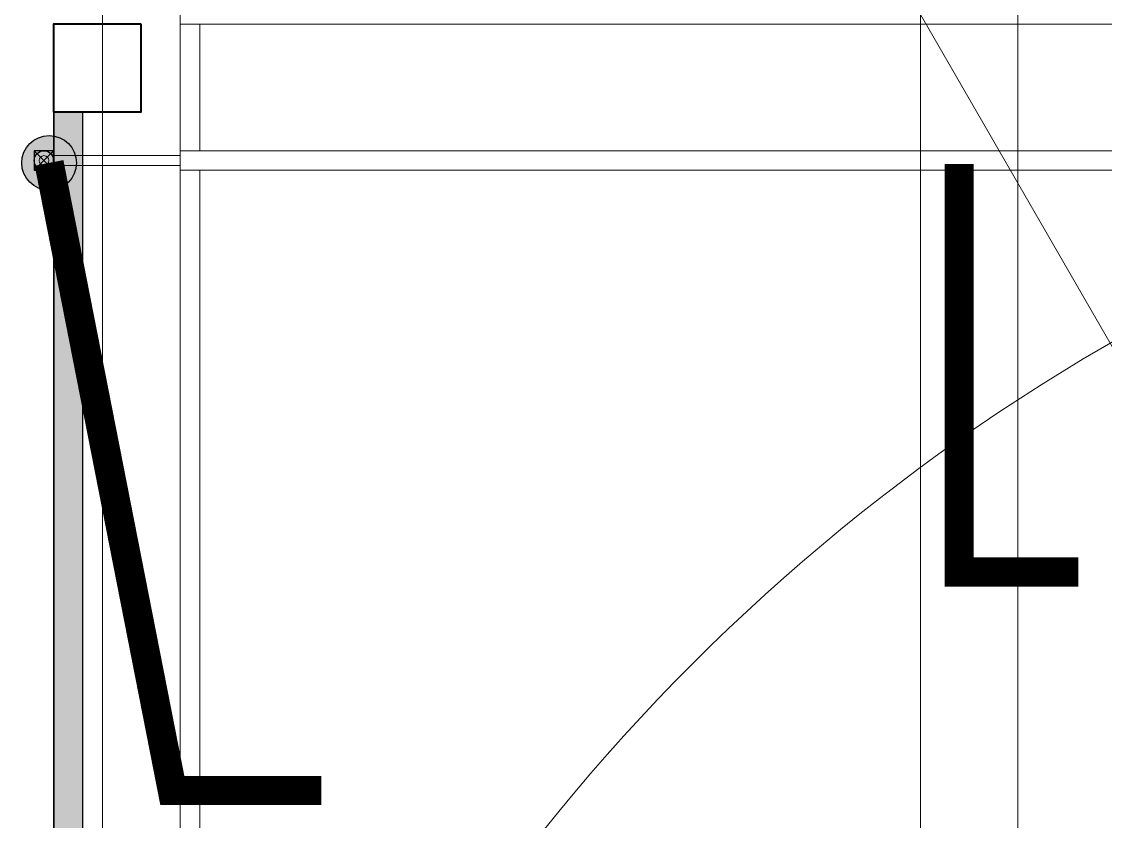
# Model space of a CAD drawing. Header units: millimetres. Extents: x 4739419 to 5837985, y 2291271 to 3446271.
# Drawn here: x 4999883 to 5011011, y 2417108 to 2425316 of the extents above; entities that cross this region are included whole.
import ezdxf

# ---------------------------------------------------------------- set-up
doc = ezdxf.new("R2010")
doc.units = ezdxf.units.MM
doc.layers.get('0').update_dxf_attribs({"color": 255})
for name, color, linetype, lineweight in [('A-XXXX-SYMB', 9, 'Continuous', 25), ('XR-평면도$0$A-CNTL', 9, 'Continuous', 15), ('XR-평면도$0$A-CONC-LIN1', 9, 'Continuous', 40), ('XR-평면도$0$A-ELEV-LIN2', 9, 'Continuous', 25), ('XR-평면도$0$A-ELEV-LIN3', 9, 'Continuous', 18), ('XR-평면도$0$A-XXXX-HID', 9, 'Continuous', 18)]:
    doc.layers.add(name, color=color, linetype=linetype, lineweight=lineweight)
doc.layers.add('XR-평면도$0$!!파라펫', color=9, linetype='Continuous')

# ---------------------------------------------------------------- blocks, each defined once
blk = doc.blocks.new('XR-평면도$0$진입램프기둥 기준')
at = {"layer": 'XR-평면도$0$A-CONC-LIN1'}
blk.add_lwpolyline([(826899, 1251801), (827799, 1251801), (827799, 1252701), (826899, 1252701)], close=True, dxfattribs=at)
blk = doc.blocks.new('XR-평면도$0$RAMP_올라감(기준층) (210411)')
at = {"layer": 'XR-평면도$0$A-CNTL', "ltscale": 300}
for points in [[(11300, 40700), (11300, -40700)], [(20700, 40700), (20700, -40700)], [(0, -15000), (12850, -37257)]]:
    blk.add_lwpolyline(points, dxfattribs=at)
blk.add_lwpolyline([(-20700, 15000), (-20700, -15000, 0.414214), (0, -35700, 0.414214), (20700, -15000), (20700, 15000, 0.414214), (0, 35700, 0.414214)], format="xyb", close=True, dxfattribs=at)
at = {"layer": 'XR-평면도$0$A-CONC-LIN1'}
blk.add_lwpolyline([(20300, -36200), (21200, -36200), (21200, -35300), (20300, -35300)], close=True, dxfattribs=at)
at = {"layer": 'XR-평면도$0$A-ELEV-LIN2'}
blk.add_line((20900, -26250), (20900, -35300), dxfattribs=at)
blk.add_lwpolyline([(21200, -35300), (21200, 14500)], dxfattribs=at)
blk.add_lwpolyline([(21200, -34900), (21400, -34900), (21400, -34700), (21200, -34700)], close=True, dxfattribs=at)
blk.add_circle((21300, -34800), 100, dxfattribs=at)
at = {"layer": 'XR-평면도$0$A-ELEV-LIN3'}
for p, q in [((19700, -34700), (19900, -34700)), ((21200, -34900), (21400, -34700)), ((21200, -34700), (21400, -34900))]:
    blk.add_line(p, q, dxfattribs=at)
blk.add_lwpolyline([(19900, -36700), (19900, 15000, 0.414214), (0, 34900, 0.414214), (-19900, 15000), (-19900, -36700)], format="xyb", dxfattribs=at)
blk.add_lwpolyline([(-19700, -15700), (-12280, -15700, 0.397632), (0, -27300, 0.397632), (12280, -15700), (19700, -15700), (19700, -34700), (-19700, -34700)], format="xyb", close=True, dxfattribs=at)
for points in [[(19900, -34900), (-19900, -34900)], [(19700, -36200), (19700, -34900)], [(9000, -36200), (19900, -36200)]]:
    blk.add_lwpolyline(points, dxfattribs=at)
at = {"layer": 'XR-평면도$0$A-XXXX-HID', "ltscale": 100}
for points in [[(21200, -34750), (19900, -34750)], [(21200, -34850), (19900, -34850)]]:
    blk.add_lwpolyline(points, dxfattribs=at)
blk.add_circle((21300, -34800), 50, dxfattribs=at)
blk.add_blockref('XR-평면도$0$진입램프기둥 기준', (-806599, -1288001))
blk = doc.blocks.new('XR-평면도$0$중심선(210216)')
at = {"layer": 'XR-평면도$0$A-CNTL', "ltscale": 300}
blk.add_lwpolyline([(143000, 206000), (143000, -10000)], dxfattribs=at)
blk = doc.blocks.new('XR-평면도$0$3층진입램프 파라펫')
at = {"layer": 'XR-평면도$0$!!파라펫'}
h = blk.add_hatch(color=9, dxfattribs=at)
h.dxf.hatch_style = 1
h.paths.add_polyline_path([(619080, 1271607), (618780, 1271607), (618780, 1280657), (619080, 1280657)])
blk.add_lwpolyline([(618780, 1271607), (619080, 1271607), (619080, 1280657), (618780, 1280657)], close=True, dxfattribs=at)

msp = doc.modelspace()

# ---------------------------------------------------------------- hatches: boundary and pattern name
at = {"layer": 'A-XXXX-SYMB'}
h = msp.add_hatch(color=256, dxfattribs=at)
h.dxf.hatch_style = 1
edge = h.paths.add_edge_path()
edge.add_ellipse((5000164.8, 2423866.5), major_axis=(281.2, 0), ratio=1, start_angle=0, end_angle=360)

# ---------------------------------------------------------------- linework, layer by layer
at = {"const_width": 300}
for points in [[(5000164.8, 2423866.5), (5001430.6, 2417424.7), (5002961.8, 2417424.7)], [(5009510.8, 2423854.5), (5009510.8, 2419666.5), (5010735.8, 2419666.5)]]:
    msp.add_lwpolyline(points, dxfattribs=at)
at = {"layer": 'A-XXXX-SYMB'}
msp.add_circle((5000164.8, 2423866.5), 281.2, dxfattribs=at)

# ---------------------------------------------------------------- block references
at = {"rotation": 180}
msp.add_blockref('XR-평면도$0$RAMP_올라감(기준층) (210411)', (5021411.8, 2389091.2), dxfattribs=at)
msp.add_blockref('XR-평면도$0$3층진입램프 파라펫', (4381432.1, 1143734.3))
msp.add_blockref('XR-평면도$0$3층진입램프 파라펫', (4381432.1, 1143734.3))
msp.add_blockref('XR-평면도$0$3층진입램프 파라펫', (4381432.1, 1143734.3))
at = {"layer": 'XR-평면도$0$A-CNTL'}
msp.add_blockref('XR-평면도$0$중심선(210216)', (4866111.8, 2336391.2), dxfattribs=at)

doc.saveas('drawing.dxf')
